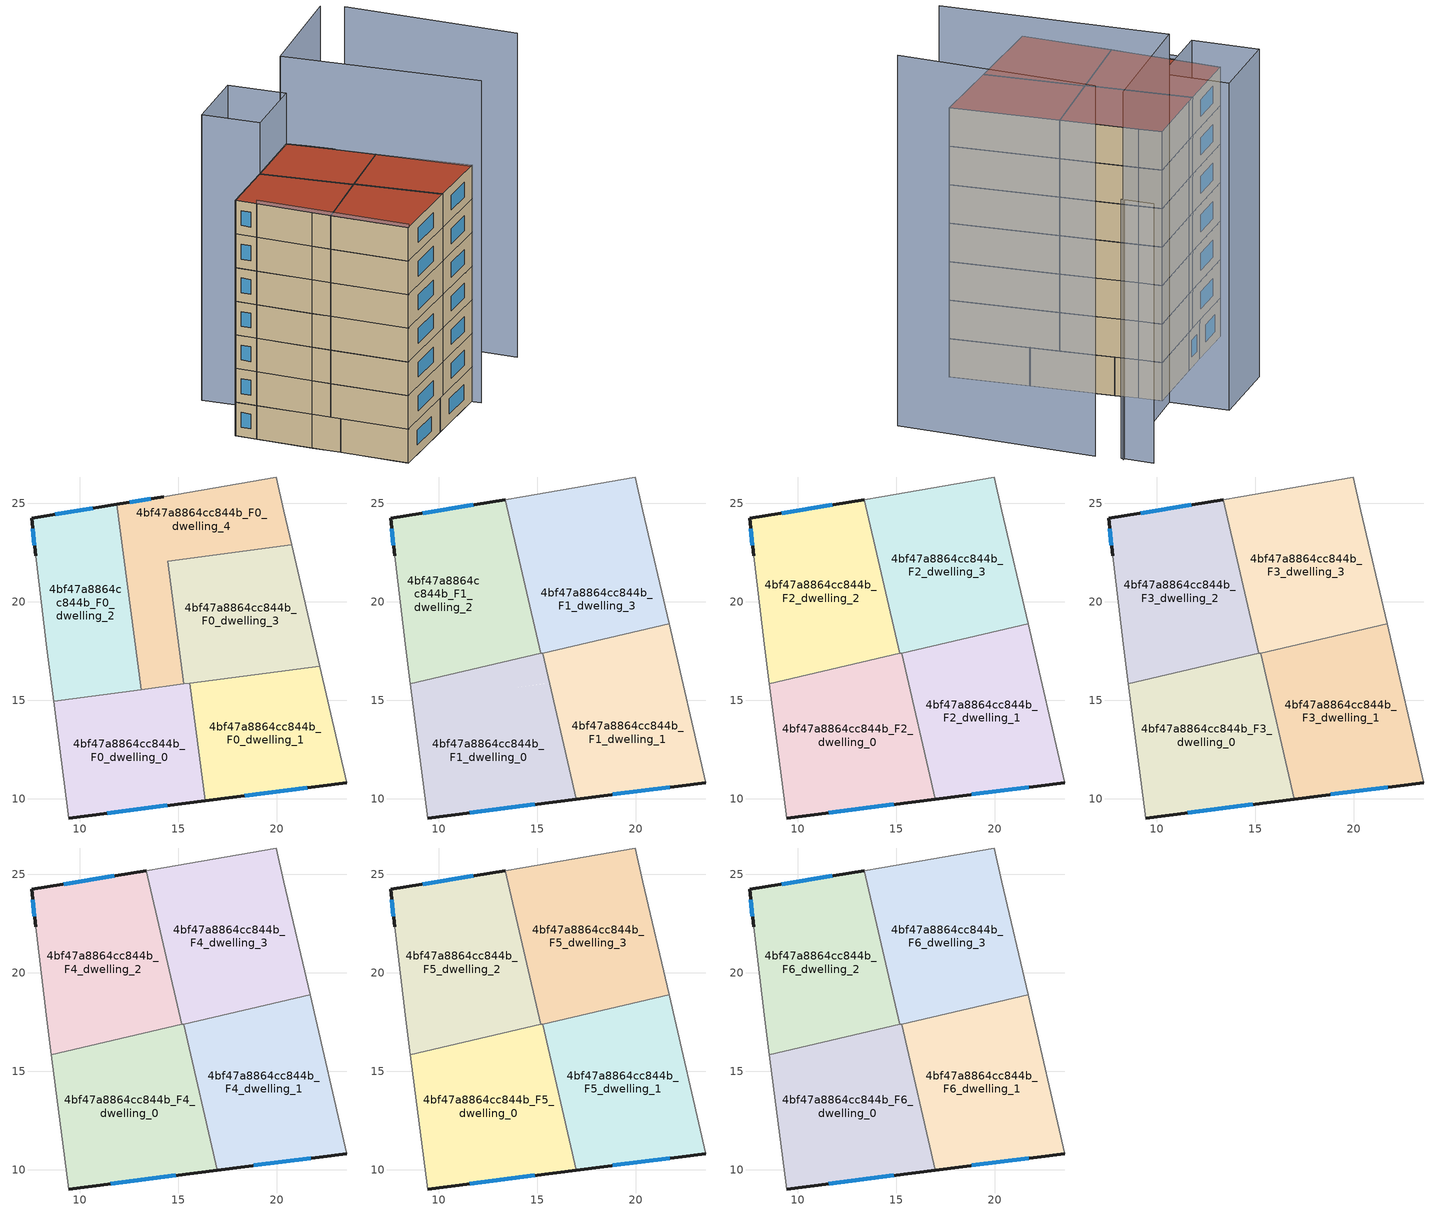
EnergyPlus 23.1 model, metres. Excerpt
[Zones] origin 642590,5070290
4bf47a8864cc844b_F0_dwelling_0
 floor ground (EU_floor_Construction): 16.38,9.91 15.6,15.87 8.69,14.96 9.46,9.03 z0
 wall outside (EU_wall_Construction): 16.38,9.91 9.46,9.03 z0:3
 wall to 4bf47a8864cc844b_F0_dwelling_1 (EU_wall_Construction): 15.6,15.87 16.38,9.91 z0:3
 wall adiabatic (EU_wall_Construction): 9.46,9.03 8.69,14.96 z0:3
 wall to 4bf47a8864cc844b_F0_dwelling_2 (EU_wall_Construction): 8.69,14.96 13.12,15.54 z0:3
 wall to 4bf47a8864cc844b_F0_dwelling_4 (EU_wall_Construction): 13.12,15.54 15.3,15.83 z0:3
 wall to 4bf47a8864cc844b_F0_dwelling_3 (EU_wall_Construction): 15.3,15.83 15.6,15.87 z0:3
 window (EU_Window_Construction): 14.44,9.66 11.4,9.27 z0.84:2.16
4bf47a8864cc844b_F0_dwelling_1
 floor ground (EU_floor_Construction): 23.57,10.82 22.2,16.73 15.6,15.87 16.38,9.91 z0
 wall outside (EU_wall_Construction): 23.57,10.82 16.38,9.91 z0:3
 wall adiabatic (EU_wall_Construction): 22.2,16.73 23.57,10.82 z0:3
 wall to 4bf47a8864cc844b_F0_dwelling_3 (EU_wall_Construction): 15.6,15.87 22.2,16.73 z0:3
 window (EU_Window_Construction): 21.56,10.57 18.4,10.16 z0.84:2.16
4bf47a8864cc844b_F0_dwelling_2
 floor ground (EU_floor_Construction): 13.12,15.54 11.89,24.95 7.56,24.24 7.76,22.34 8.36,17.43 8.69,14.96 z0
 wall outside (EU_wall_Construction): 7.76,22.34 7.56,24.24 11.89,24.95 z0:3
 wall adiabatic (EU_wall_Construction): 8.69,14.96 8.36,17.43 7.76,22.34 z0:3
 wall to 4bf47a8864cc844b_F0_dwelling_4 (EU_wall_Construction): 11.89,24.95 13.12,15.54 z0:3
 window (EU_Window_Construction): 7.71,22.87 7.62,23.7 / 8.78,24.44 10.68,24.75 z0.84:2.16
4bf47a8864cc844b_F0_dwelling_3
 floor ground (EU_floor_Construction): 22.2,16.73 20.78,22.89 14.48,22.06 15.3,15.83 z0
 wall to 4bf47a8864cc844b_F0_dwelling_4 (EU_wall_Construction): 15.3,15.83 14.48,22.06 20.78,22.89 z0:3
 wall adiabatic (EU_wall_Construction): 20.78,22.89 22.2,16.73 z0:3
4bf47a8864cc844b_F0_dwelling_4
 floor ground (EU_floor_Construction): 15.3,15.83 14.48,22.06 20.78,22.89 20.37,24.63 19.97,26.33 14.27,25.34 11.89,24.95 13.12,15.54 z0
 wall outside (EU_wall_Construction): 11.89,24.95 14.27,25.34 z0:3
 wall adiabatic (EU_wall_Construction): 14.27,25.34 19.97,26.33 20.37,24.63 20.78,22.89 z0:3
 window (EU_Window_Construction): 12.56,25.06 13.6,25.23 z0.84:2.16
4bf47a8864cc844b_F1_dwelling_0
 floor to 4bf47a8864cc844b_F0_dwelling_0 (EU_floor_Construction): 16.38,9.91 15.6,15.87 8.69,14.96 9.46,9.03 z3
 floor to 4bf47a8864cc844b_F0_dwelling_2 (EU_floor_Construction): 13.12,15.54 12.95,16.86 8.57,15.84 8.69,14.96 z3
 floor to 4bf47a8864cc844b_F0_dwelling_1 (EU_floor_Construction): 17,9.99 15.64,15.87 15.6,15.87 16.38,9.91 z3
 floor to 4bf47a8864cc844b_F0_dwelling_3 (EU_floor_Construction): 15.64,15.87 15.28,17.4 15.19,17.38 15.1,17.35 15.3,15.83 z3
 floor to 4bf47a8864cc844b_F0_dwelling_4 (EU_floor_Construction): 15.3,15.83 15.1,17.35 12.95,16.86 13.12,15.54 z3
 wall outside (EU_wall_Construction): 17,9.99 9.46,9.03 z3:6
 wall adiabatic (EU_wall_Construction): 9.46,9.03 8.57,15.84 z3:6
 wall to 4bf47a8864cc844b_F1_dwelling_1 (EU_wall_Construction): 15.28,17.4 17,9.99 z3:6
 wall to 4bf47a8864cc844b_F1_dwelling_2 (EU_wall_Construction): 8.57,15.84 15.19,17.38 z3:6
 wall to 4bf47a8864cc844b_F1_dwelling_3 (EU_wall_Construction): 15.19,17.38 15.28,17.4 z3:6
 window (EU_Window_Construction): 14.89,9.72 11.57,9.29 z3.84:5.16
4bf47a8864cc844b_F1_dwelling_1
 floor to 4bf47a8864cc844b_F0_dwelling_1 (EU_floor_Construction): 23.57,10.82 22.2,16.73 15.64,15.87 17,9.99 z3
 floor to 4bf47a8864cc844b_F0_dwelling_3 (EU_floor_Construction): 22.2,16.73 21.7,18.88 15.28,17.4 15.64,15.87 z3
 wall outside (EU_wall_Construction): 23.57,10.82 17,9.99 z3:6
 wall adiabatic (EU_wall_Construction): 21.7,18.88 23.57,10.82 z3:6
 wall to 4bf47a8864cc844b_F1_dwelling_3 (EU_wall_Construction): 15.28,17.4 21.7,18.88 z3:6
 window (EU_Window_Construction): 21.73,10.59 18.84,10.22 z3.84:5.16
4bf47a8864cc844b_F1_dwelling_2
 floor to 4bf47a8864cc844b_F0_dwelling_2 (EU_floor_Construction): 12.95,16.86 11.89,24.95 7.56,24.24 7.76,22.34 8.36,17.43 8.57,15.84 z3
 floor to 4bf47a8864cc844b_F0_dwelling_4 (EU_floor_Construction): 15.1,17.35 14.96,18.37 13.38,25.19 11.89,24.95 12.95,16.86 z3
 floor to 4bf47a8864cc844b_F0_dwelling_3 (EU_floor_Construction): 15.19,17.38 14.96,18.37 15.1,17.35 z3
 wall outside (EU_wall_Construction): 7.76,22.34 7.56,24.24 13.38,25.19 z3:6
 wall adiabatic (EU_wall_Construction): 8.57,15.84 8.36,17.43 7.76,22.34 z3:6
 wall to 4bf47a8864cc844b_F1_dwelling_3 (EU_wall_Construction): 13.38,25.19 15.19,17.38 z3:6
 window (EU_Window_Construction): 7.71,22.87 7.62,23.7 / 9.19,24.5 11.75,24.92 z3.84:5.16
4bf47a8864cc844b_F1_dwelling_3
 floor to 4bf47a8864cc844b_F0_dwelling_3 (EU_floor_Construction): 21.7,18.88 20.78,22.89 14.48,22.06 14.96,18.37 15.19,17.38 z3
 floor to 4bf47a8864cc844b_F0_dwelling_4 (EU_floor_Construction): 20.78,22.89 20.37,24.63 19.97,26.33 14.27,25.34 13.38,25.19 14.96,18.37 14.48,22.06 z3
 wall adiabatic (EU_wall_Construction): 13.38,25.19 14.27,25.34 19.97,26.33 20.37,24.63 21.7,18.88 z3:6
4bf47a8864cc844b_F2_dwelling_0
 floor to 4bf47a8864cc844b_F1_dwelling_0 (EU_floor_Construction): 17,9.99 15.28,17.4 8.57,15.84 9.46,9.03 z6
 wall outside (EU_wall_Construction): 17,9.99 9.46,9.03 z6:9
 wall adiabatic (EU_wall_Construction): 9.46,9.03 8.57,15.84 z6:9
 wall to 4bf47a8864cc844b_F2_dwelling_1 (EU_wall_Construction): 15.28,17.4 17,9.99 z6:9
 wall to 4bf47a8864cc844b_F2_dwelling_2 (EU_wall_Construction): 8.57,15.84 15.19,17.38 z6:9
 wall to 4bf47a8864cc844b_F2_dwelling_3 (EU_wall_Construction): 15.19,17.38 15.28,17.4 z6:9
 window (EU_Window_Construction): 14.89,9.72 11.57,9.29 z6.84:8.16
4bf47a8864cc844b_F2_dwelling_1
 floor to 4bf47a8864cc844b_F1_dwelling_1 (EU_floor_Construction): 23.57,10.82 21.7,18.88 15.28,17.4 17,9.99 z6
 wall outside (EU_wall_Construction): 23.57,10.82 17,9.99 z6:9
 wall adiabatic (EU_wall_Construction): 21.7,18.88 23.57,10.82 z6:9
 wall to 4bf47a8864cc844b_F2_dwelling_3 (EU_wall_Construction): 15.28,17.4 21.7,18.88 z6:9
 window (EU_Window_Construction): 21.73,10.59 18.84,10.22 z6.84:8.16
4bf47a8864cc844b_F2_dwelling_2
 floor to 4bf47a8864cc844b_F1_dwelling_2 (EU_floor_Construction): 15.19,17.38 13.38,25.19 7.56,24.24 7.76,22.34 8.36,17.43 8.57,15.84 z6
 wall outside (EU_wall_Construction): 7.76,22.34 7.56,24.24 13.38,25.19 z6:9
 wall adiabatic (EU_wall_Construction): 8.57,15.84 8.36,17.43 7.76,22.34 z6:9
 wall to 4bf47a8864cc844b_F2_dwelling_3 (EU_wall_Construction): 13.38,25.19 15.19,17.38 z6:9
 window (EU_Window_Construction): 7.71,22.87 7.62,23.7 / 9.19,24.5 11.75,24.92 z6.84:8.16
4bf47a8864cc844b_F2_dwelling_3
 floor to 4bf47a8864cc844b_F1_dwelling_3 (EU_floor_Construction): 21.7,18.88 20.37,24.63 19.97,26.33 14.27,25.34 13.38,25.19 15.19,17.38 z6
 wall adiabatic (EU_wall_Construction): 13.38,25.19 14.27,25.34 19.97,26.33 20.37,24.63 21.7,18.88 z6:9
4bf47a8864cc844b_F3_dwelling_0
 floor to 4bf47a8864cc844b_F2_dwelling_0 (EU_floor_Construction): 17,9.99 15.28,17.4 8.57,15.84 9.46,9.03 z9
 wall outside (EU_wall_Construction): 17,9.99 9.46,9.03 z9:12
 wall adiabatic (EU_wall_Construction): 9.46,9.03 8.57,15.84 z9:12
 wall to 4bf47a8864cc844b_F3_dwelling_1 (EU_wall_Construction): 15.28,17.4 17,9.99 z9:12
 wall to 4bf47a8864cc844b_F3_dwelling_2 (EU_wall_Construction): 8.57,15.84 15.19,17.38 z9:12
 wall to 4bf47a8864cc844b_F3_dwelling_3 (EU_wall_Construction): 15.19,17.38 15.28,17.4 z9:12
 window (EU_Window_Construction): 14.89,9.72 11.57,9.29 z9.84:11.16
4bf47a8864cc844b_F3_dwelling_1
 floor to 4bf47a8864cc844b_F2_dwelling_1 (EU_floor_Construction): 23.57,10.82 21.7,18.88 15.28,17.4 17,9.99 z9
 wall outside (EU_wall_Construction): 23.57,10.82 17,9.99 z9:12
 wall adiabatic (EU_wall_Construction): 21.7,18.88 23.57,10.82 z9:12
 wall to 4bf47a8864cc844b_F3_dwelling_3 (EU_wall_Construction): 15.28,17.4 21.7,18.88 z9:12
 window (EU_Window_Construction): 21.73,10.59 18.84,10.22 z9.84:11.16
4bf47a8864cc844b_F3_dwelling_2
 floor to 4bf47a8864cc844b_F2_dwelling_2 (EU_floor_Construction): 15.19,17.38 13.38,25.19 7.56,24.24 7.76,22.34 8.36,17.43 8.57,15.84 z9
 wall outside (EU_wall_Construction): 7.76,22.34 7.56,24.24 13.38,25.19 z9:12
 wall adiabatic (EU_wall_Construction): 8.57,15.84 8.36,17.43 7.76,22.34 z9:12
 wall to 4bf47a8864cc844b_F3_dwelling_3 (EU_wall_Construction): 13.38,25.19 15.19,17.38 z9:12
 window (EU_Window_Construction): 7.71,22.87 7.62,23.7 / 9.19,24.5 11.75,24.92 z9.84:11.16
4bf47a8864cc844b_F3_dwelling_3
 floor to 4bf47a8864cc844b_F2_dwelling_3 (EU_floor_Construction): 21.7,18.88 20.37,24.63 19.97,26.33 14.27,25.34 13.38,25.19 15.19,17.38 z9
 wall adiabatic (EU_wall_Construction): 13.38,25.19 14.27,25.34 19.97,26.33 20.37,24.63 21.7,18.88 z9:12
4bf47a8864cc844b_F4_dwelling_0
 floor to 4bf47a8864cc844b_F3_dwelling_0 (EU_floor_Construction): 17,9.99 15.28,17.4 8.57,15.84 9.46,9.03 z12
 wall outside (EU_wall_Construction): 17,9.99 9.46,9.03 z12:15
 wall adiabatic (EU_wall_Construction): 9.46,9.03 8.57,15.84 z12:15
 wall to 4bf47a8864cc844b_F4_dwelling_1 (EU_wall_Construction): 15.28,17.4 17,9.99 z12:15
 wall to 4bf47a8864cc844b_F4_dwelling_2 (EU_wall_Construction): 8.57,15.84 15.19,17.38 z12:15
 wall to 4bf47a8864cc844b_F4_dwelling_3 (EU_wall_Construction): 15.19,17.38 15.28,17.4 z12:15
 window (EU_Window_Construction): 14.89,9.72 11.57,9.29 z12.84:14.16
4bf47a8864cc844b_F4_dwelling_1
 floor to 4bf47a8864cc844b_F3_dwelling_1 (EU_floor_Construction): 23.57,10.82 21.7,18.88 15.28,17.4 17,9.99 z12
 wall outside (EU_wall_Construction): 23.57,10.82 17,9.99 z12:15
 wall adiabatic (EU_wall_Construction): 21.7,18.88 23.57,10.82 z12:15
 wall to 4bf47a8864cc844b_F4_dwelling_3 (EU_wall_Construction): 15.28,17.4 21.7,18.88 z12:15
 window (EU_Window_Construction): 21.73,10.59 18.84,10.22 z12.84:14.16
4bf47a8864cc844b_F4_dwelling_2
 floor to 4bf47a8864cc844b_F3_dwelling_2 (EU_floor_Construction): 15.19,17.38 13.38,25.19 7.56,24.24 7.76,22.34 8.36,17.43 8.57,15.84 z12
 wall outside (EU_wall_Construction): 7.76,22.34 7.56,24.24 13.38,25.19 z12:15
 wall adiabatic (EU_wall_Construction): 8.57,15.84 8.36,17.43 7.76,22.34 z12:15
 wall to 4bf47a8864cc844b_F4_dwelling_3 (EU_wall_Construction): 13.38,25.19 15.19,17.38 z12:15
 window (EU_Window_Construction): 7.71,22.87 7.62,23.7 / 9.19,24.5 11.75,24.92 z12.84:14.16
4bf47a8864cc844b_F4_dwelling_3
 floor to 4bf47a8864cc844b_F3_dwelling_3 (EU_floor_Construction): 21.7,18.88 20.37,24.63 19.97,26.33 14.27,25.34 13.38,25.19 15.19,17.38 z12
 wall adiabatic (EU_wall_Construction): 13.38,25.19 14.27,25.34 19.97,26.33 20.37,24.63 21.7,18.88 z12:15
4bf47a8864cc844b_F5_dwelling_0
 floor to 4bf47a8864cc844b_F4_dwelling_0 (EU_floor_Construction): 17,9.99 15.28,17.4 8.57,15.84 9.46,9.03 z15
 wall outside (EU_wall_Construction): 17,9.99 9.46,9.03 z15:18
 wall adiabatic (EU_wall_Construction): 9.46,9.03 8.57,15.84 z15:18
 wall to 4bf47a8864cc844b_F5_dwelling_1 (EU_wall_Construction): 15.28,17.4 17,9.99 z15:18
 wall to 4bf47a8864cc844b_F5_dwelling_2 (EU_wall_Construction): 8.57,15.84 15.19,17.38 z15:18
 wall to 4bf47a8864cc844b_F5_dwelling_3 (EU_wall_Construction): 15.19,17.38 15.28,17.4 z15:18
 window (EU_Window_Construction): 14.89,9.72 11.57,9.29 z15.84:17.16
4bf47a8864cc844b_F5_dwelling_1
 floor to 4bf47a8864cc844b_F4_dwelling_1 (EU_floor_Construction): 23.57,10.82 21.7,18.88 15.28,17.4 17,9.99 z15
 wall outside (EU_wall_Construction): 23.57,10.82 17,9.99 z15:18
 wall adiabatic (EU_wall_Construction): 21.7,18.88 23.57,10.82 z15:18
 wall to 4bf47a8864cc844b_F5_dwelling_3 (EU_wall_Construction): 15.28,17.4 21.7,18.88 z15:18
 window (EU_Window_Construction): 21.73,10.59 18.84,10.22 z15.84:17.16
4bf47a8864cc844b_F5_dwelling_2
 floor to 4bf47a8864cc844b_F4_dwelling_2 (EU_floor_Construction): 15.19,17.38 13.38,25.19 7.56,24.24 7.76,22.34 8.36,17.43 8.57,15.84 z15
 wall outside (EU_wall_Construction): 7.76,22.34 7.56,24.24 13.38,25.19 z15:18
 wall adiabatic (EU_wall_Construction): 8.57,15.84 8.36,17.43 7.76,22.34 z15:18
 wall to 4bf47a8864cc844b_F5_dwelling_3 (EU_wall_Construction): 13.38,25.19 15.19,17.38 z15:18
 window (EU_Window_Construction): 7.71,22.87 7.62,23.7 / 9.19,24.5 11.75,24.92 z15.84:17.16
4bf47a8864cc844b_F5_dwelling_3
 floor to 4bf47a8864cc844b_F4_dwelling_3 (EU_floor_Construction): 21.7,18.88 20.37,24.63 19.97,26.33 14.27,25.34 13.38,25.19 15.19,17.38 z15
 wall adiabatic (EU_wall_Construction): 13.38,25.19 14.27,25.34 19.97,26.33 20.37,24.63 21.7,18.88 z15:18
4bf47a8864cc844b_F6_dwelling_0
 floor to 4bf47a8864cc844b_F5_dwelling_0 (EU_floor_Construction): 17,9.99 15.28,17.4 8.57,15.84 9.46,9.03 z18
 wall outside (EU_wall_Construction): 17,9.99 9.46,9.03 z18:21
 wall adiabatic (EU_wall_Construction): 9.46,9.03 8.57,15.84 z18:21
 wall to 4bf47a8864cc844b_F6_dwelling_1 (EU_wall_Construction): 15.28,17.4 17,9.99 z18:21
 wall to 4bf47a8864cc844b_F6_dwelling_2 (EU_wall_Construction): 8.57,15.84 15.19,17.38 z18:21
 wall to 4bf47a8864cc844b_F6_dwelling_3 (EU_wall_Construction): 15.19,17.38 15.28,17.4 z18:21
 window (EU_Window_Construction): 14.89,9.72 11.57,9.29 z18.84:20.16
 roof outside (EU_roof_Construction): 15.28,17.4 17,9.99 9.46,9.03 8.57,15.84 z21
4bf47a8864cc844b_F6_dwelling_1
 floor to 4bf47a8864cc844b_F5_dwelling_1 (EU_floor_Construction): 23.57,10.82 21.7,18.88 15.28,17.4 17,9.99 z18
 wall outside (EU_wall_Construction): 23.57,10.82 17,9.99 z18:21
 wall adiabatic (EU_wall_Construction): 21.7,18.88 23.57,10.82 z18:21
 wall to 4bf47a8864cc844b_F6_dwelling_3 (EU_wall_Construction): 15.28,17.4 21.7,18.88 z18:21
 window (EU_Window_Construction): 21.73,10.59 18.84,10.22 z18.84:20.16
 roof outside (EU_roof_Construction): 21.7,18.88 23.57,10.82 17,9.99 15.28,17.4 z21
4bf47a8864cc844b_F6_dwelling_2
 floor to 4bf47a8864cc844b_F5_dwelling_2 (EU_floor_Construction): 15.19,17.38 13.38,25.19 7.56,24.24 7.76,22.34 8.36,17.43 8.57,15.84 z18
 wall outside (EU_wall_Construction): 7.76,22.34 7.56,24.24 13.38,25.19 z18:21
 wall adiabatic (EU_wall_Construction): 8.57,15.84 8.36,17.43 7.76,22.34 z18:21
 wall to 4bf47a8864cc844b_F6_dwelling_3 (EU_wall_Construction): 13.38,25.19 15.19,17.38 z18:21
 window (EU_Window_Construction): 7.71,22.87 7.62,23.7 / 9.19,24.5 11.75,24.92 z18.84:20.16
 roof outside (EU_roof_Construction): 13.38,25.19 15.19,17.38 8.57,15.84 8.36,17.43 7.76,22.34 7.56,24.24 z21
4bf47a8864cc844b_F6_dwelling_3
 floor to 4bf47a8864cc844b_F5_dwelling_3 (EU_floor_Construction): 21.7,18.88 20.37,24.63 19.97,26.33 14.27,25.34 13.38,25.19 15.19,17.38 z18
 wall adiabatic (EU_wall_Construction): 13.38,25.19 14.27,25.34 19.97,26.33 20.37,24.63 21.7,18.88 z18:21
 roof outside (EU_roof_Construction): 19.97,26.33 20.37,24.63 21.7,18.88 15.19,17.38 13.38,25.19 14.27,25.34 z21
shading: 33.17,11.98 31.17,27.09 z0:28.9; 30.59,28.9 30.18,31.34 z0:20.2; 7.76,22.34 9.47,9.01 z0:21.3; 23.44,9.95 19.9,26.88 / 19.9,26.88 30.74,29.15 z0:28.7; 19.97,26.34 13.55,25.21 / 13.55,25.21 12.67,30.24 / 12.67,30.24 19.09,31.37 / 19.09,31.37 19.97,26.34 z0:25.5
[Building]
EU S2 Campaign: North Axis=0; Terrain=City; Solar Distribution=FullExterior
[Site:Location]
Lyon-Bron: Latitude=45.75; Longitude=5; Time Zone=1; Elevation=198
[SizingPeriod:WeatherFileDays]
AnnualSizingPeriod: Begin Month=1; Begin Day of Month=1; End Month=12; End Day of Month=31; Day of Week for Start Day=Monday; Use Weather File Daylight Saving Period=No; Use Weather File Rain and Snow Indicators=No
[MATERIAL]
EU_InternalMass_Material: Roughness=MediumRough; Thickness=0.1; Conductivity=1; Density=1800; Specific Heat=900; Thermal Absorptance=0.9; Solar Absorptance=0.7; Visible Absorptance=0.7
[MATERIAL:NOMASS] Roughness=MediumRough; Thermal Absorptance=0.9; Solar Absorptance=0.7; Visible Absorptance=0.7
Name | Thermal Resistance
EU_wall_NoMass | 0.776494
EU_roof_NoMass | 0.486893
EU_floor_NoMass | 0.421597
[WINDOWMATERIAL:SIMPLEGLAZINGSYSTEM]
EU_Window_SimpleGlazing: UFactor=4.24961; Solar Heat Gain Coefficient=0.83; Visible Transmittance=0.83
[CONSTRUCTION]
EU_wall_Construction: EU_wall_NoMass
EU_roof_Construction: EU_roof_NoMass
EU_floor_Construction: EU_floor_NoMass
EU_InternalMass_Construction: EU_InternalMass_Material
EU_Window_Construction: EU_Window_SimpleGlazing
[ZONE] Type=1; Multiplier=1; Ceiling Height=autocalculate; Floor Area=autocalculate; Part of Total Floor Area=Yes
Name | Volume
4bf47a8864cc844b_F0_dwelling_0 | 125.603
4bf47a8864cc844b_F1_dwelling_0; 4bf47a8864cc844b_F2_dwelling_0; 4bf47a8864cc844b_F3_dwelling_0; 4bf47a8864cc844b_F4_dwelling_0; 4bf47a8864cc844b_F5_dwelling_0; 4bf47a8864cc844b_F6_dwelling_0 | 156.991
4bf47a8864cc844b_F0_dwelling_1 | 125.59
4bf47a8864cc844b_F1_dwelling_1; 4bf47a8864cc844b_F2_dwelling_1; 4bf47a8864cc844b_F3_dwelling_1; 4bf47a8864cc844b_F4_dwelling_1; 4bf47a8864cc844b_F5_dwelling_1; 4bf47a8864cc844b_F6_dwelling_1 | 157.007
4bf47a8864cc844b_F0_dwelling_2 | 125.609
4bf47a8864cc844b_F1_dwelling_2; 4bf47a8864cc844b_F2_dwelling_2; 4bf47a8864cc844b_F3_dwelling_2; 4bf47a8864cc844b_F4_dwelling_2; 4bf47a8864cc844b_F5_dwelling_2; 4bf47a8864cc844b_F6_dwelling_2 | 156.986
4bf47a8864cc844b_F0_dwelling_3 | 125.604
4bf47a8864cc844b_F1_dwelling_3; 4bf47a8864cc844b_F2_dwelling_3; 4bf47a8864cc844b_F3_dwelling_3; 4bf47a8864cc844b_F4_dwelling_3; 4bf47a8864cc844b_F5_dwelling_3; 4bf47a8864cc844b_F6_dwelling_3 | 156.988
4bf47a8864cc844b_F0_dwelling_4 | 125.579
[INTERNALMASS] Construction=EU_InternalMass_Construction
Name | Zone or ZoneList | Surface Area
4bf47a8864cc844b_F0_dwelling_0_EU_InternalMass | 4bf47a8864cc844b_F0_dwelling_0 | 41.8665
4bf47a8864cc844b_F0_dwelling_1_EU_InternalMass | 4bf47a8864cc844b_F0_dwelling_1 | 41.8636
4bf47a8864cc844b_F0_dwelling_2_EU_InternalMass | 4bf47a8864cc844b_F0_dwelling_2 | 41.8707
4bf47a8864cc844b_F0_dwelling_3_EU_InternalMass | 4bf47a8864cc844b_F0_dwelling_3 | 41.867
4bf47a8864cc844b_F0_dwelling_4_EU_InternalMass | 4bf47a8864cc844b_F0_dwelling_4 | 41.8594
4bf47a8864cc844b_F1_dwelling_0_EU_InternalMass | 4bf47a8864cc844b_F1_dwelling_0 | 52.3309
4bf47a8864cc844b_F1_dwelling_1_EU_InternalMass | 4bf47a8864cc844b_F1_dwelling_1 | 52.3358
4bf47a8864cc844b_F1_dwelling_2_EU_InternalMass | 4bf47a8864cc844b_F1_dwelling_2 | 52.3293
4bf47a8864cc844b_F1_dwelling_3_EU_InternalMass | 4bf47a8864cc844b_F1_dwelling_3 | 52.3307
4bf47a8864cc844b_F2_dwelling_0_EU_InternalMass | 4bf47a8864cc844b_F2_dwelling_0 | 52.3309
4bf47a8864cc844b_F2_dwelling_1_EU_InternalMass | 4bf47a8864cc844b_F2_dwelling_1 | 52.3358
4bf47a8864cc844b_F2_dwelling_2_EU_InternalMass | 4bf47a8864cc844b_F2_dwelling_2 | 52.3293
4bf47a8864cc844b_F2_dwelling_3_EU_InternalMass | 4bf47a8864cc844b_F2_dwelling_3 | 52.3307
4bf47a8864cc844b_F3_dwelling_0_EU_InternalMass | 4bf47a8864cc844b_F3_dwelling_0 | 52.3309
4bf47a8864cc844b_F3_dwelling_1_EU_InternalMass | 4bf47a8864cc844b_F3_dwelling_1 | 52.3358
4bf47a8864cc844b_F3_dwelling_2_EU_InternalMass | 4bf47a8864cc844b_F3_dwelling_2 | 52.3293
4bf47a8864cc844b_F3_dwelling_3_EU_InternalMass | 4bf47a8864cc844b_F3_dwelling_3 | 52.3307
4bf47a8864cc844b_F4_dwelling_0_EU_InternalMass | 4bf47a8864cc844b_F4_dwelling_0 | 52.3309
4bf47a8864cc844b_F4_dwelling_1_EU_InternalMass | 4bf47a8864cc844b_F4_dwelling_1 | 52.3358
4bf47a8864cc844b_F4_dwelling_2_EU_InternalMass | 4bf47a8864cc844b_F4_dwelling_2 | 52.3293
4bf47a8864cc844b_F4_dwelling_3_EU_InternalMass | 4bf47a8864cc844b_F4_dwelling_3 | 52.3307
4bf47a8864cc844b_F5_dwelling_0_EU_InternalMass | 4bf47a8864cc844b_F5_dwelling_0 | 52.3309
4bf47a8864cc844b_F5_dwelling_1_EU_InternalMass | 4bf47a8864cc844b_F5_dwelling_1 | 52.3358
4bf47a8864cc844b_F5_dwelling_2_EU_InternalMass | 4bf47a8864cc844b_F5_dwelling_2 | 52.3293
4bf47a8864cc844b_F5_dwelling_3_EU_InternalMass | 4bf47a8864cc844b_F5_dwelling_3 | 52.3307
4bf47a8864cc844b_F6_dwelling_0_EU_InternalMass | 4bf47a8864cc844b_F6_dwelling_0 | 52.3309
4bf47a8864cc844b_F6_dwelling_1_EU_InternalMass | 4bf47a8864cc844b_F6_dwelling_1 | 52.3358
4bf47a8864cc844b_F6_dwelling_2_EU_InternalMass | 4bf47a8864cc844b_F6_dwelling_2 | 52.3293
4bf47a8864cc844b_F6_dwelling_3_EU_InternalMass | 4bf47a8864cc844b_F6_dwelling_3 | 52.3307
[OTHEREQUIPMENT] Fuel Type=Electricity; Design Level Calculation Method=Watts/Area; Power per Zone Floor Area=1; Fraction Latent=0; Fraction Radiant=0; Fraction Lost=0; Carbon Dioxide Generation Rate=0; EndUse Subcategory=EU_Step8_InternalGains
Name | Zone or ZoneList or Space or SpaceList | Schedule
EU_Step8_InternalGain_4bf47a8864cc844b_F0_dwelling_0_f000 | 4bf47a8864cc844b_F0_dwelling_0 | EU_Step8_GainSchedule_4bf47a8864cc844b_F0_dwelling_0_f000
EU_Step8_InternalGain_4bf47a8864cc844b_F0_dwelling_1_f000 | 4bf47a8864cc844b_F0_dwelling_1 | EU_Step8_GainSchedule_4bf47a8864cc844b_F0_dwelling_1_f000
EU_Step8_InternalGain_4bf47a8864cc844b_F0_dwelling_2_f000 | 4bf47a8864cc844b_F0_dwelling_2 | EU_Step8_GainSchedule_4bf47a8864cc844b_F0_dwelling_2_f000
EU_Step8_InternalGain_4bf47a8864cc844b_F0_dwelling_3_f000 | 4bf47a8864cc844b_F0_dwelling_3 | EU_Step8_GainSchedule_4bf47a8864cc844b_F0_dwelling_3_f000
EU_Step8_InternalGain_4bf47a8864cc844b_F0_dwelling_4_f000 | 4bf47a8864cc844b_F0_dwelling_4 | EU_Step8_GainSchedule_4bf47a8864cc844b_F0_dwelling_4_f000
EU_Step8_InternalGain_4bf47a8864cc844b_F1_dwelling_0_f000 | 4bf47a8864cc844b_F1_dwelling_0 | EU_Step8_GainSchedule_4bf47a8864cc844b_F1_dwelling_0_f000
EU_Step8_InternalGain_4bf47a8864cc844b_F1_dwelling_1_f000 | 4bf47a8864cc844b_F1_dwelling_1 | EU_Step8_GainSchedule_4bf47a8864cc844b_F1_dwelling_1_f000
EU_Step8_InternalGain_4bf47a8864cc844b_F1_dwelling_2_f000 | 4bf47a8864cc844b_F1_dwelling_2 | EU_Step8_GainSchedule_4bf47a8864cc844b_F1_dwelling_2_f000
EU_Step8_InternalGain_4bf47a8864cc844b_F1_dwelling_3_f000 | 4bf47a8864cc844b_F1_dwelling_3 | EU_Step8_GainSchedule_4bf47a8864cc844b_F1_dwelling_3_f000
EU_Step8_InternalGain_4bf47a8864cc844b_F2_dwelling_0_f000 | 4bf47a8864cc844b_F2_dwelling_0 | EU_Step8_GainSchedule_4bf47a8864cc844b_F2_dwelling_0_f000
EU_Step8_InternalGain_4bf47a8864cc844b_F2_dwelling_1_f000 | 4bf47a8864cc844b_F2_dwelling_1 | EU_Step8_GainSchedule_4bf47a8864cc844b_F2_dwelling_1_f000
EU_Step8_InternalGain_4bf47a8864cc844b_F2_dwelling_2_f000 | 4bf47a8864cc844b_F2_dwelling_2 | EU_Step8_GainSchedule_4bf47a8864cc844b_F2_dwelling_2_f000
EU_Step8_InternalGain_4bf47a8864cc844b_F2_dwelling_3_f000 | 4bf47a8864cc844b_F2_dwelling_3 | EU_Step8_GainSchedule_4bf47a8864cc844b_F2_dwelling_3_f000
EU_Step8_InternalGain_4bf47a8864cc844b_F3_dwelling_0_f000 | 4bf47a8864cc844b_F3_dwelling_0 | EU_Step8_GainSchedule_4bf47a8864cc844b_F3_dwelling_0_f000
EU_Step8_InternalGain_4bf47a8864cc844b_F3_dwelling_1_f000 | 4bf47a8864cc844b_F3_dwelling_1 | EU_Step8_GainSchedule_4bf47a8864cc844b_F3_dwelling_1_f000
EU_Step8_InternalGain_4bf47a8864cc844b_F3_dwelling_2_f000 | 4bf47a8864cc844b_F3_dwelling_2 | EU_Step8_GainSchedule_4bf47a8864cc844b_F3_dwelling_2_f000
EU_Step8_InternalGain_4bf47a8864cc844b_F3_dwelling_3_f000 | 4bf47a8864cc844b_F3_dwelling_3 | EU_Step8_GainSchedule_4bf47a8864cc844b_F3_dwelling_3_f000
EU_Step8_InternalGain_4bf47a8864cc844b_F4_dwelling_0_f000 | 4bf47a8864cc844b_F4_dwelling_0 | EU_Step8_GainSchedule_4bf47a8864cc844b_F4_dwelling_0_f000
EU_Step8_InternalGain_4bf47a8864cc844b_F4_dwelling_1_f000 | 4bf47a8864cc844b_F4_dwelling_1 | EU_Step8_GainSchedule_4bf47a8864cc844b_F4_dwelling_1_f000
EU_Step8_InternalGain_4bf47a8864cc844b_F4_dwelling_2_f000 | 4bf47a8864cc844b_F4_dwelling_2 | EU_Step8_GainSchedule_4bf47a8864cc844b_F4_dwelling_2_f000
EU_Step8_InternalGain_4bf47a8864cc844b_F4_dwelling_3_f000 | 4bf47a8864cc844b_F4_dwelling_3 | EU_Step8_GainSchedule_4bf47a8864cc844b_F4_dwelling_3_f000
EU_Step8_InternalGain_4bf47a8864cc844b_F5_dwelling_0_f000 | 4bf47a8864cc844b_F5_dwelling_0 | EU_Step8_GainSchedule_4bf47a8864cc844b_F5_dwelling_0_f000
EU_Step8_InternalGain_4bf47a8864cc844b_F5_dwelling_1_f000 | 4bf47a8864cc844b_F5_dwelling_1 | EU_Step8_GainSchedule_4bf47a8864cc844b_F5_dwelling_1_f000
EU_Step8_InternalGain_4bf47a8864cc844b_F5_dwelling_2_f000 | 4bf47a8864cc844b_F5_dwelling_2 | EU_Step8_GainSchedule_4bf47a8864cc844b_F5_dwelling_2_f000
EU_Step8_InternalGain_4bf47a8864cc844b_F5_dwelling_3_f000 | 4bf47a8864cc844b_F5_dwelling_3 | EU_Step8_GainSchedule_4bf47a8864cc844b_F5_dwelling_3_f000
EU_Step8_InternalGain_4bf47a8864cc844b_F6_dwelling_0_f000 | 4bf47a8864cc844b_F6_dwelling_0 | EU_Step8_GainSchedule_4bf47a8864cc844b_F6_dwelling_0_f000
EU_Step8_InternalGain_4bf47a8864cc844b_F6_dwelling_1_f000 | 4bf47a8864cc844b_F6_dwelling_1 | EU_Step8_GainSchedule_4bf47a8864cc844b_F6_dwelling_1_f000
EU_Step8_InternalGain_4bf47a8864cc844b_F6_dwelling_2_f000 | 4bf47a8864cc844b_F6_dwelling_2 | EU_Step8_GainSchedule_4bf47a8864cc844b_F6_dwelling_2_f000
EU_Step8_InternalGain_4bf47a8864cc844b_F6_dwelling_3_f000 | 4bf47a8864cc844b_F6_dwelling_3 | EU_Step8_GainSchedule_4bf47a8864cc844b_F6_dwelling_3_f000
[ZONEVENTILATION:DESIGNFLOWRATE] Schedule=EU_AlwaysOn; Design Flow Rate Calculation Method=AirChanges/Hour; Air Changes per Hour=0.693814; Ventilation Type=Natural; Fan Pressure Rise=0; Fan Total Efficiency=1; Constant Term Coefficient=1; Temperature Term Coefficient=0; Velocity Term Coefficient=0; Velocity Squared Term Coefficient=0; Minimum Indoor Temperature=-100; Maximum Indoor Temperature=100; Delta Temperature=-100; Minimum Outdoor Temperature=-100; Maximum Outdoor Temperature=100; Maximum Wind Speed=40
Name | Zone or ZoneList or Space or SpaceList
EU_ConstantAir_4bf47a8864cc844b_F0_dwelling_0 | 4bf47a8864cc844b_F0_dwelling_0
EU_ConstantAir_4bf47a8864cc844b_F0_dwelling_1 | 4bf47a8864cc844b_F0_dwelling_1
EU_ConstantAir_4bf47a8864cc844b_F0_dwelling_2 | 4bf47a8864cc844b_F0_dwelling_2
EU_ConstantAir_4bf47a8864cc844b_F0_dwelling_3 | 4bf47a8864cc844b_F0_dwelling_3
EU_ConstantAir_4bf47a8864cc844b_F0_dwelling_4 | 4bf47a8864cc844b_F0_dwelling_4
EU_ConstantAir_4bf47a8864cc844b_F1_dwelling_0 | 4bf47a8864cc844b_F1_dwelling_0
EU_ConstantAir_4bf47a8864cc844b_F1_dwelling_1 | 4bf47a8864cc844b_F1_dwelling_1
EU_ConstantAir_4bf47a8864cc844b_F1_dwelling_2 | 4bf47a8864cc844b_F1_dwelling_2
EU_ConstantAir_4bf47a8864cc844b_F1_dwelling_3 | 4bf47a8864cc844b_F1_dwelling_3
EU_ConstantAir_4bf47a8864cc844b_F2_dwelling_0 | 4bf47a8864cc844b_F2_dwelling_0
EU_ConstantAir_4bf47a8864cc844b_F2_dwelling_1 | 4bf47a8864cc844b_F2_dwelling_1
EU_ConstantAir_4bf47a8864cc844b_F2_dwelling_2 | 4bf47a8864cc844b_F2_dwelling_2
EU_ConstantAir_4bf47a8864cc844b_F2_dwelling_3 | 4bf47a8864cc844b_F2_dwelling_3
EU_ConstantAir_4bf47a8864cc844b_F3_dwelling_0 | 4bf47a8864cc844b_F3_dwelling_0
EU_ConstantAir_4bf47a8864cc844b_F3_dwelling_1 | 4bf47a8864cc844b_F3_dwelling_1
EU_ConstantAir_4bf47a8864cc844b_F3_dwelling_2 | 4bf47a8864cc844b_F3_dwelling_2
EU_ConstantAir_4bf47a8864cc844b_F3_dwelling_3 | 4bf47a8864cc844b_F3_dwelling_3
EU_ConstantAir_4bf47a8864cc844b_F4_dwelling_0 | 4bf47a8864cc844b_F4_dwelling_0
EU_ConstantAir_4bf47a8864cc844b_F4_dwelling_1 | 4bf47a8864cc844b_F4_dwelling_1
EU_ConstantAir_4bf47a8864cc844b_F4_dwelling_2 | 4bf47a8864cc844b_F4_dwelling_2
EU_ConstantAir_4bf47a8864cc844b_F4_dwelling_3 | 4bf47a8864cc844b_F4_dwelling_3
EU_ConstantAir_4bf47a8864cc844b_F5_dwelling_0 | 4bf47a8864cc844b_F5_dwelling_0
EU_ConstantAir_4bf47a8864cc844b_F5_dwelling_1 | 4bf47a8864cc844b_F5_dwelling_1
EU_ConstantAir_4bf47a8864cc844b_F5_dwelling_2 | 4bf47a8864cc844b_F5_dwelling_2
EU_ConstantAir_4bf47a8864cc844b_F5_dwelling_3 | 4bf47a8864cc844b_F5_dwelling_3
EU_ConstantAir_4bf47a8864cc844b_F6_dwelling_0 | 4bf47a8864cc844b_F6_dwelling_0
EU_ConstantAir_4bf47a8864cc844b_F6_dwelling_1 | 4bf47a8864cc844b_F6_dwelling_1
EU_ConstantAir_4bf47a8864cc844b_F6_dwelling_2 | 4bf47a8864cc844b_F6_dwelling_2
EU_ConstantAir_4bf47a8864cc844b_F6_dwelling_3 | 4bf47a8864cc844b_F6_dwelling_3
[HVACTEMPLATE:THERMOSTAT] Constant Heating Setpoint=20; Constant Cooling Setpoint=50
EU_HeatOnly_4bf47a8864cc844b_F0_dwelling_0; EU_HeatOnly_4bf47a8864cc844b_F0_dwelling_1; EU_HeatOnly_4bf47a8864cc844b_F0_dwelling_2; EU_HeatOnly_4bf47a8864cc844b_F0_dwelling_3; EU_HeatOnly_4bf47a8864cc844b_F0_dwelling_4; EU_HeatOnly_4bf47a8864cc844b_F1_dwelling_0; EU_HeatOnly_4bf47a8864cc844b_F1_dwelling_1; EU_HeatOnly_4bf47a8864cc844b_F1_dwelling_2; EU_HeatOnly_4bf47a8864cc844b_F1_dwelling_3; EU_HeatOnly_4bf47a8864cc844b_F2_dwelling_0; EU_HeatOnly_4bf47a8864cc844b_F2_dwelling_1; EU_HeatOnly_4bf47a8864cc844b_F2_dwelling_2; EU_HeatOnly_4bf47a8864cc844b_F2_dwelling_3; EU_HeatOnly_4bf47a8864cc844b_F3_dwelling_0; EU_HeatOnly_4bf47a8864cc844b_F3_dwelling_1; EU_HeatOnly_4bf47a8864cc844b_F3_dwelling_2; EU_HeatOnly_4bf47a8864cc844b_F3_dwelling_3; EU_HeatOnly_4bf47a8864cc844b_F4_dwelling_0; EU_HeatOnly_4bf47a8864cc844b_F4_dwelling_1; EU_HeatOnly_4bf47a8864cc844b_F4_dwelling_2; EU_HeatOnly_4bf47a8864cc844b_F4_dwelling_3; EU_HeatOnly_4bf47a8864cc844b_F5_dwelling_0; EU_HeatOnly_4bf47a8864cc844b_F5_dwelling_1; EU_HeatOnly_4bf47a8864cc844b_F5_dwelling_2; EU_HeatOnly_4bf47a8864cc844b_F5_dwelling_3; EU_HeatOnly_4bf47a8864cc844b_F6_dwelling_0; EU_HeatOnly_4bf47a8864cc844b_F6_dwelling_1; EU_HeatOnly_4bf47a8864cc844b_F6_dwelling_2; EU_HeatOnly_4bf47a8864cc844b_F6_dwelling_3
[HVACTEMPLATE:ZONE:IDEALLOADSAIRSYSTEM] System Availability Schedule=EU_AlwaysOn; Maximum Heating Supply Air Temperature=50; Minimum Cooling Supply Air Temperature=13; Maximum Heating Supply Air Humidity Ratio=0.0156; Minimum Cooling Supply Air Humidity Ratio=0.0077; Heating Limit=NoLimit; Cooling Limit=NoLimit; Heating Availability Schedule=EU_AlwaysOn; Cooling Availability Schedule=EU_CoolingOff; Dehumidification Control Type=ConstantSensibleHeatRatio; Cooling Sensible Heat Ratio=0.7; Dehumidification Setpoint=60; Humidification Control Type=None; Humidification Setpoint=30; Outdoor Air Method=None; Outdoor Air Flow Rate per Person=0.00944; Outdoor Air Flow Rate per Zone Floor Area=0; Outdoor Air Flow Rate per Zone=0; Demand Controlled Ventilation Type=None; Outdoor Air Economizer Type=NoEconomizer; Heat Recovery Type=None; Sensible Heat Recovery Effectiveness=0.7; Latent Heat Recovery Effectiveness=0.65
Name | Template Thermostat
4bf47a8864cc844b_F0_dwelling_0 | EU_HeatOnly_4bf47a8864cc844b_F0_dwelling_0
4bf47a8864cc844b_F0_dwelling_1 | EU_HeatOnly_4bf47a8864cc844b_F0_dwelling_1
4bf47a8864cc844b_F0_dwelling_2 | EU_HeatOnly_4bf47a8864cc844b_F0_dwelling_2
4bf47a8864cc844b_F0_dwelling_3 | EU_HeatOnly_4bf47a8864cc844b_F0_dwelling_3
4bf47a8864cc844b_F0_dwelling_4 | EU_HeatOnly_4bf47a8864cc844b_F0_dwelling_4
4bf47a8864cc844b_F1_dwelling_0 | EU_HeatOnly_4bf47a8864cc844b_F1_dwelling_0
4bf47a8864cc844b_F1_dwelling_1 | EU_HeatOnly_4bf47a8864cc844b_F1_dwelling_1
4bf47a8864cc844b_F1_dwelling_2 | EU_HeatOnly_4bf47a8864cc844b_F1_dwelling_2
4bf47a8864cc844b_F1_dwelling_3 | EU_HeatOnly_4bf47a8864cc844b_F1_dwelling_3
4bf47a8864cc844b_F2_dwelling_0 | EU_HeatOnly_4bf47a8864cc844b_F2_dwelling_0
4bf47a8864cc844b_F2_dwelling_1 | EU_HeatOnly_4bf47a8864cc844b_F2_dwelling_1
4bf47a8864cc844b_F2_dwelling_2 | EU_HeatOnly_4bf47a8864cc844b_F2_dwelling_2
4bf47a8864cc844b_F2_dwelling_3 | EU_HeatOnly_4bf47a8864cc844b_F2_dwelling_3
4bf47a8864cc844b_F3_dwelling_0 | EU_HeatOnly_4bf47a8864cc844b_F3_dwelling_0
4bf47a8864cc844b_F3_dwelling_1 | EU_HeatOnly_4bf47a8864cc844b_F3_dwelling_1
4bf47a8864cc844b_F3_dwelling_2 | EU_HeatOnly_4bf47a8864cc844b_F3_dwelling_2
4bf47a8864cc844b_F3_dwelling_3 | EU_HeatOnly_4bf47a8864cc844b_F3_dwelling_3
4bf47a8864cc844b_F4_dwelling_0 | EU_HeatOnly_4bf47a8864cc844b_F4_dwelling_0
4bf47a8864cc844b_F4_dwelling_1 | EU_HeatOnly_4bf47a8864cc844b_F4_dwelling_1
4bf47a8864cc844b_F4_dwelling_2 | EU_HeatOnly_4bf47a8864cc844b_F4_dwelling_2
4bf47a8864cc844b_F4_dwelling_3 | EU_HeatOnly_4bf47a8864cc844b_F4_dwelling_3
4bf47a8864cc844b_F5_dwelling_0 | EU_HeatOnly_4bf47a8864cc844b_F5_dwelling_0
4bf47a8864cc844b_F5_dwelling_1 | EU_HeatOnly_4bf47a8864cc844b_F5_dwelling_1
4bf47a8864cc844b_F5_dwelling_2 | EU_HeatOnly_4bf47a8864cc844b_F5_dwelling_2
4bf47a8864cc844b_F5_dwelling_3 | EU_HeatOnly_4bf47a8864cc844b_F5_dwelling_3
4bf47a8864cc844b_F6_dwelling_0 | EU_HeatOnly_4bf47a8864cc844b_F6_dwelling_0
4bf47a8864cc844b_F6_dwelling_1 | EU_HeatOnly_4bf47a8864cc844b_F6_dwelling_1
4bf47a8864cc844b_F6_dwelling_2 | EU_HeatOnly_4bf47a8864cc844b_F6_dwelling_2
4bf47a8864cc844b_F6_dwelling_3 | EU_HeatOnly_4bf47a8864cc844b_F6_dwelling_3
[SIZING:ZONE] Zone Cooling Design Supply Air Temperature Input Method=SupplyAirTemperature; Zone Cooling Design Supply Air Temperature=13; Zone Heating Design Supply Air Temperature Input Method=SupplyAirTemperature; Zone Heating Design Supply Air Temperature=50; Zone Cooling Design Supply Air Humidity Ratio=0.008; Zone Heating Design Supply Air Humidity Ratio=0.008; Cooling Design Air Flow Method=DesignDay; Cooling Design Air Flow Rate=0; Cooling Minimum Air Flow per Zone Floor Area=0.000762; Cooling Minimum Air Flow=0; Cooling Minimum Air Flow Fraction=0.2; Heating Design Air Flow Method=DesignDay; Heating Design Air Flow Rate=0; Heating Maximum Air Flow per Zone Floor Area=0.002032; Heating Maximum Air Flow=0.141576; Heating Maximum Air Flow Fraction=0.3; Account for Dedicated Outdoor Air System=No; Dedicated Outdoor Air System Control Strategy=NeutralSupplyAir; Dedicated Outdoor Air Low Setpoint Temperature for Design=autosize; Dedicated Outdoor Air High Setpoint Temperature for Design=autosize; Zone Load Sizing Method=Sensible Load Only No Latent Load; Zone Latent Cooling Design Supply Air Humidity Ratio Input Method=HumidityRatioDifference; Zone Cooling Design Supply Air Humidity Ratio Difference=0.005; Zone Latent Heating Design Supply Air Humidity Ratio Input Method=HumidityRatioDifference; Zone Humidification Design Supply Air Humidity Ratio Difference=0.005
4bf47a8864cc844b_F0_dwelling_0; 4bf47a8864cc844b_F0_dwelling_1; 4bf47a8864cc844b_F0_dwelling_2; 4bf47a8864cc844b_F0_dwelling_3; 4bf47a8864cc844b_F0_dwelling_4; 4bf47a8864cc844b_F1_dwelling_0; 4bf47a8864cc844b_F1_dwelling_1; 4bf47a8864cc844b_F1_dwelling_2; 4bf47a8864cc844b_F1_dwelling_3; 4bf47a8864cc844b_F2_dwelling_0; 4bf47a8864cc844b_F2_dwelling_1; 4bf47a8864cc844b_F2_dwelling_2; 4bf47a8864cc844b_F2_dwelling_3; 4bf47a8864cc844b_F3_dwelling_0; 4bf47a8864cc844b_F3_dwelling_1; 4bf47a8864cc844b_F3_dwelling_2; 4bf47a8864cc844b_F3_dwelling_3; 4bf47a8864cc844b_F4_dwelling_0; 4bf47a8864cc844b_F4_dwelling_1; 4bf47a8864cc844b_F4_dwelling_2; 4bf47a8864cc844b_F4_dwelling_3; 4bf47a8864cc844b_F5_dwelling_0; 4bf47a8864cc844b_F5_dwelling_1; 4bf47a8864cc844b_F5_dwelling_2; 4bf47a8864cc844b_F5_dwelling_3; 4bf47a8864cc844b_F6_dwelling_0; 4bf47a8864cc844b_F6_dwelling_1; 4bf47a8864cc844b_F6_dwelling_2; 4bf47a8864cc844b_F6_dwelling_3
[SCHEDULE:CONSTANT]
Name | Hourly Value
EU_AlwaysOn | 1
EU_CoolingOff | 0
[SCHEDULE:FILE] Column Number=1; Rows to Skip at Top=0; Number of Hours of Data=8760; Column Separator=Comma; Interpolate to Timestep=No; Minutes per Item=60; Adjust Schedule for Daylight Savings=Yes
Name | File
EU_Step8_GainSchedule_4bf47a8864cc844b_F0_dwelling_0_f000 | ../../schedules/4bf47a8864cc844b/4bf47a8864cc844b_F0_dwelling_0_f000_gain.csv
EU_Step8_GainSchedule_4bf47a8864cc844b_F0_dwelling_1_f000 | ../../schedules/4bf47a8864cc844b/4bf47a8864cc844b_F0_dwelling_1_f000_gain.csv
EU_Step8_GainSchedule_4bf47a8864cc844b_F0_dwelling_2_f000 | ../../schedules/4bf47a8864cc844b/4bf47a8864cc844b_F0_dwelling_2_f000_gain.csv
EU_Step8_GainSchedule_4bf47a8864cc844b_F0_dwelling_3_f000 | ../../schedules/4bf47a8864cc844b/4bf47a8864cc844b_F0_dwelling_3_f000_gain.csv
EU_Step8_GainSchedule_4bf47a8864cc844b_F0_dwelling_4_f000 | ../../schedules/4bf47a8864cc844b/4bf47a8864cc844b_F0_dwelling_4_f000_gain.csv
EU_Step8_GainSchedule_4bf47a8864cc844b_F1_dwelling_0_f000 | ../../schedules/4bf47a8864cc844b/4bf47a8864cc844b_F1_dwelling_0_f000_gain.csv
EU_Step8_GainSchedule_4bf47a8864cc844b_F1_dwelling_1_f000 | ../../schedules/4bf47a8864cc844b/4bf47a8864cc844b_F1_dwelling_1_f000_gain.csv
EU_Step8_GainSchedule_4bf47a8864cc844b_F1_dwelling_2_f000 | ../../schedules/4bf47a8864cc844b/4bf47a8864cc844b_F1_dwelling_2_f000_gain.csv
EU_Step8_GainSchedule_4bf47a8864cc844b_F1_dwelling_3_f000 | ../../schedules/4bf47a8864cc844b/4bf47a8864cc844b_F1_dwelling_3_f000_gain.csv
EU_Step8_GainSchedule_4bf47a8864cc844b_F2_dwelling_0_f000 | ../../schedules/4bf47a8864cc844b/4bf47a8864cc844b_F2_dwelling_0_f000_gain.csv
EU_Step8_GainSchedule_4bf47a8864cc844b_F2_dwelling_1_f000 | ../../schedules/4bf47a8864cc844b/4bf47a8864cc844b_F2_dwelling_1_f000_gain.csv
EU_Step8_GainSchedule_4bf47a8864cc844b_F2_dwelling_2_f000 | ../../schedules/4bf47a8864cc844b/4bf47a8864cc844b_F2_dwelling_2_f000_gain.csv
EU_Step8_GainSchedule_4bf47a8864cc844b_F2_dwelling_3_f000 | ../../schedules/4bf47a8864cc844b/4bf47a8864cc844b_F2_dwelling_3_f000_gain.csv
EU_Step8_GainSchedule_4bf47a8864cc844b_F3_dwelling_0_f000 | ../../schedules/4bf47a8864cc844b/4bf47a8864cc844b_F3_dwelling_0_f000_gain.csv
EU_Step8_GainSchedule_4bf47a8864cc844b_F3_dwelling_1_f000 | ../../schedules/4bf47a8864cc844b/4bf47a8864cc844b_F3_dwelling_1_f000_gain.csv
EU_Step8_GainSchedule_4bf47a8864cc844b_F3_dwelling_2_f000 | ../../schedules/4bf47a8864cc844b/4bf47a8864cc844b_F3_dwelling_2_f000_gain.csv
EU_Step8_GainSchedule_4bf47a8864cc844b_F3_dwelling_3_f000 | ../../schedules/4bf47a8864cc844b/4bf47a8864cc844b_F3_dwelling_3_f000_gain.csv
EU_Step8_GainSchedule_4bf47a8864cc844b_F4_dwelling_0_f000 | ../../schedules/4bf47a8864cc844b/4bf47a8864cc844b_F4_dwelling_0_f000_gain.csv
EU_Step8_GainSchedule_4bf47a8864cc844b_F4_dwelling_1_f000 | ../../schedules/4bf47a8864cc844b/4bf47a8864cc844b_F4_dwelling_1_f000_gain.csv
EU_Step8_GainSchedule_4bf47a8864cc844b_F4_dwelling_2_f000 | ../../schedules/4bf47a8864cc844b/4bf47a8864cc844b_F4_dwelling_2_f000_gain.csv
EU_Step8_GainSchedule_4bf47a8864cc844b_F4_dwelling_3_f000 | ../../schedules/4bf47a8864cc844b/4bf47a8864cc844b_F4_dwelling_3_f000_gain.csv
EU_Step8_GainSchedule_4bf47a8864cc844b_F5_dwelling_0_f000 | ../../schedules/4bf47a8864cc844b/4bf47a8864cc844b_F5_dwelling_0_f000_gain.csv
EU_Step8_GainSchedule_4bf47a8864cc844b_F5_dwelling_1_f000 | ../../schedules/4bf47a8864cc844b/4bf47a8864cc844b_F5_dwelling_1_f000_gain.csv
EU_Step8_GainSchedule_4bf47a8864cc844b_F5_dwelling_2_f000 | ../../schedules/4bf47a8864cc844b/4bf47a8864cc844b_F5_dwelling_2_f000_gain.csv
EU_Step8_GainSchedule_4bf47a8864cc844b_F5_dwelling_3_f000 | ../../schedules/4bf47a8864cc844b/4bf47a8864cc844b_F5_dwelling_3_f000_gain.csv
EU_Step8_GainSchedule_4bf47a8864cc844b_F6_dwelling_0_f000 | ../../schedules/4bf47a8864cc844b/4bf47a8864cc844b_F6_dwelling_0_f000_gain.csv
EU_Step8_GainSchedule_4bf47a8864cc844b_F6_dwelling_1_f000 | ../../schedules/4bf47a8864cc844b/4bf47a8864cc844b_F6_dwelling_1_f000_gain.csv
EU_Step8_GainSchedule_4bf47a8864cc844b_F6_dwelling_2_f000 | ../../schedules/4bf47a8864cc844b/4bf47a8864cc844b_F6_dwelling_2_f000_gain.csv
EU_Step8_GainSchedule_4bf47a8864cc844b_F6_dwelling_3_f000 | ../../schedules/4bf47a8864cc844b/4bf47a8864cc844b_F6_dwelling_3_f000_gain.csv
